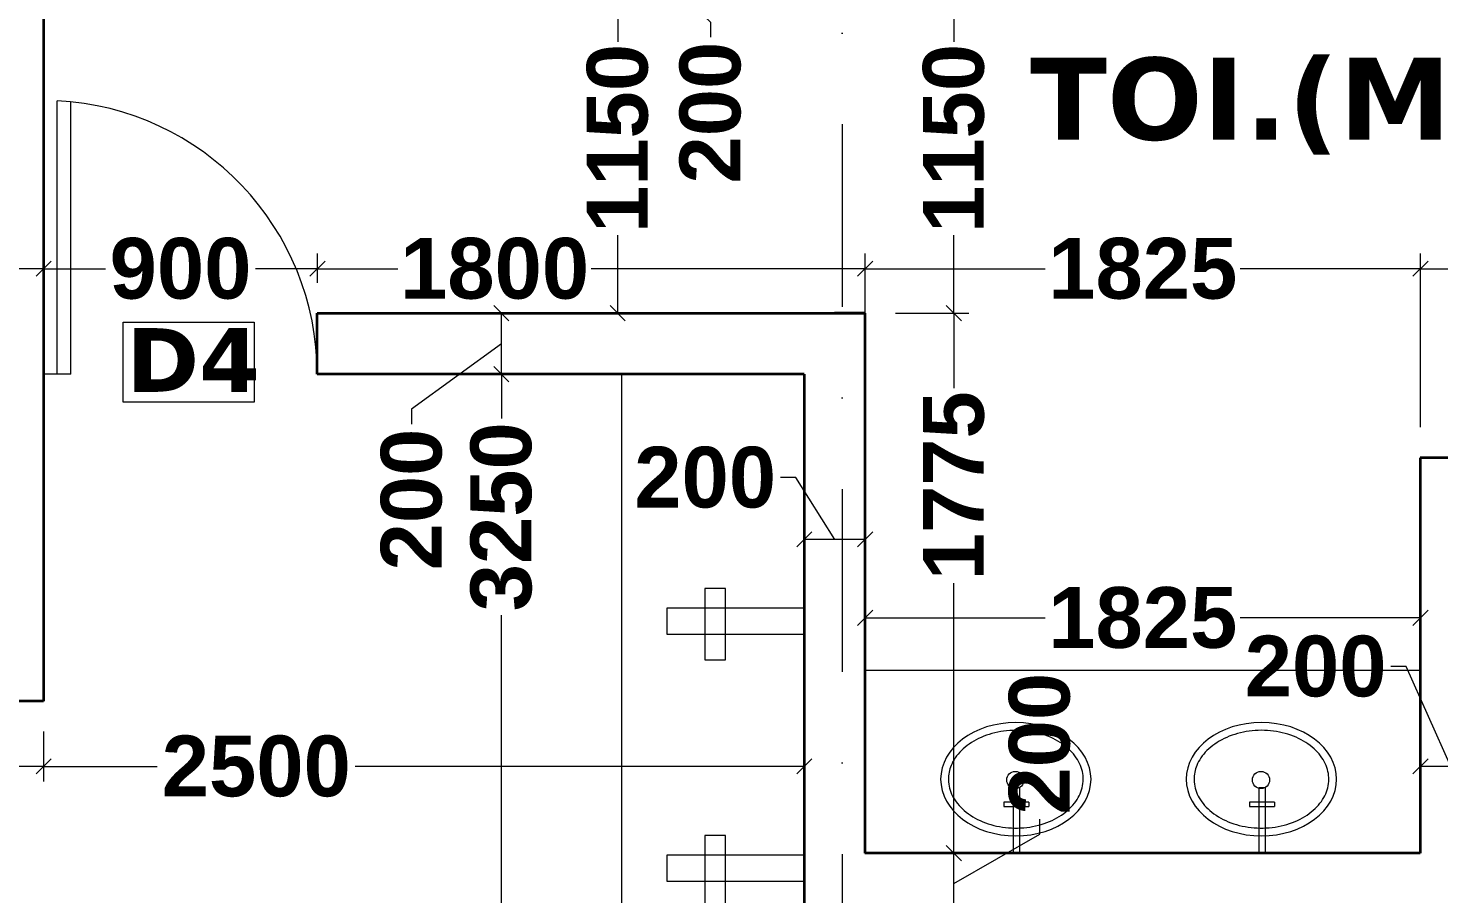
# Model space of a CAD drawing. Header units: millimetres. Extents: x -3092155 to 4513934, y -12317808 to 1850003.
# Drawn here: x -394009 to -389373, y -5566970 to -5564124 of the extents above; entities that cross this region are included whole.
import ezdxf

# ---------------------------------------------------------------- set-up
doc = ezdxf.new("R2010")
doc.units = ezdxf.units.MM
doc.header["$LTSCALE"] = 2
doc.header["$MEASUREMENT"] = 0
doc.header["$PDMODE"] = 34
doc.header["$PDSIZE"] = 500
doc.linetypes.add('DASHDOT', pattern=[1, 0.5, -0.25, 0, -0.25])
for name, color, linetype, lineweight in [('D DIM', 250, 'Continuous', 9), ('D4', 10, 'Continuous', 5), ('DIM', 27, 'Continuous', 5), ('DOOR', 27, 'Continuous', 5), ('FIXTURE', 252, 'Continuous', 0), ('GRID', 251, 'DASHDOT', 5), ('TEXT', 7, 'Continuous', 13), ('WAll', 250, 'Continuous', 35)]:
    doc.layers.add(name, color=color, linetype=linetype, lineweight=lineweight)
doc.layers.add('partation wall', color=7, linetype='Continuous', lineweight=20, true_color=0x525023)
doc.styles.add('COLOUMNN DIM', font='ARIALNB.TTF', dxfattribs={"height": 550})
doc.styles.add('INNER DIM', font='ARIALNB.TTF', dxfattribs={"height": 250})
doc.styles.add('int dim', font='arialbd.ttf', dxfattribs={"height": 200})
doc.styles.add('style2', font='verdana.ttf')
doc.dimstyles.new('external final', dxfattribs={"dimscale": 0, "dimtxt": 250, "dimasz": 100, "dimexe": 50, "dimexo": 50, "dimgap": 50, "dimtad": 0, "dimdec": 0, "dimzin": 0, "dimdsep": 46, "dimtxsty": 'INNER DIM', "dimblk": 'ARCHTICK', "dimcen": 100, "dimdle": 50, "dimclrd": 256, "dimclre": 256, "dimclrt": 256, "dimadec": 0, "dimazin": 0, "dimtfac": 1, "dimtdec": 0, "dimtix": 1, "dimtmove": 1, "dimatfit": 3, "dimfxl": 50, "dimfxlon": 1, "dimtolj": 1, "dimtzin": 0, "dimlwd": -1, "dimlwe": -1, "dimarcsym": 1})
doc.dimstyles.new('lamon', dxfattribs={"dimtxt": 200, "dimasz": 50, "dimexe": 50, "dimexo": 100, "dimgap": 25, "dimtad": 0, "dimdec": 0, "dimzin": 3, "dimdsep": 46, "dimtxsty": 'int dim', "dimblk": 'OBLIQUE', "dimcen": 90, "dimclrd": 256, "dimclre": 256, "dimclrt": 256, "dimadec": 0, "dimazin": 0, "dimtfac": 1, "dimtdec": 0, "dimtofl": 0, "dimtmove": 1, "dimatfit": 3, "dimfxl": 1, "dimfrac": 1, "dimtolj": 1, "dimtzin": 0, "dimlwd": -1, "dimlwe": -1, "dimarcsym": 1})

# ---------------------------------------------------------------- blocks, each defined once
blk = doc.blocks.new('A$C782B46B9')
at = {"layer": 'DOOR', "ltscale": 100}
for p, q in [((998.8, 100), (3.8, 100)), ((998.8, 100), (998.8, 0)), ((998.8, 50), (0, 50))]:
    blk.add_line(p, q, dxfattribs=at)
blk.add_arc((998.8, 0), 1000, 90, 177.134, dxfattribs=at)
blk = doc.blocks.new('_Oblique')
at = {"color": 0, "linetype": 'ByBlock', "lineweight": -2}
blk.add_line((-0.5, -0.5), (0.5, 0.5), dxfattribs=at)
blk = doc.blocks.new('*D668')
at = {"layer": 'Defpoints', "color": 0, "lineweight": 50, "ltscale": 100, "transparency": 16777216}
for p in [(-389433.5, -5564914.7), (-389433.5, -5565536.2), (-388782.4, -5565577)]:
    blk.add_point(p, dxfattribs=at)
at = {"layer": 'DIM', "ltscale": 100, "transparency": 16777216}
for p, q in [((-389433.5, -5565436.2), (-389433.5, -5564864.7)), ((-388782.4, -5565477), (-388782.4, -5564864.7)), ((-389433.5, -5564914.7), (-389337.4, -5564914.7)), ((-388782.4, -5564914.7), (-388878.5, -5564914.7))]:
    blk.add_line(p, q, dxfattribs=at)
at = {"layer": 'DIM', "ltscale": 100, "transparency": 16777216, "xscale": 50, "yscale": 50, "zscale": 50, "rotation": 180}
blk.add_blockref('_Oblique', (-389433.5, -5564914.7), dxfattribs=at)
at = {"layer": 'DIM', "ltscale": 100, "transparency": 16777216, "xscale": 50, "yscale": 50, "zscale": 50}
blk.add_blockref('_Oblique', (-388782.4, -5564914.7), dxfattribs=at)
at = {"layer": 'DIM', "ltscale": 100, "transparency": 16777216, "insert": (-389108, -5564914.7), "char_height": 200, "attachment_point": 5, "style": 'int dim'}
blk.add_mtext('\\A1;651', dxfattribs=at)
blk = doc.blocks.new('*D669')
at = {"layer": 'Defpoints', "color": 0, "lineweight": 50, "ltscale": 100, "transparency": 16777216}
for p in [(-391258.5, -5564914.7), (-389433.5, -5565536.2), (-391258.5, -5565591)]:
    blk.add_point(p, dxfattribs=at)
at = {"layer": 'DIM', "ltscale": 100, "transparency": 16777216}
for p, q in [((-391258.5, -5565491), (-391258.5, -5564864.7)), ((-389433.5, -5565436.2), (-389433.5, -5564864.7)), ((-391258.5, -5564914.7), (-390666.5, -5564914.7)), ((-389433.5, -5564914.7), (-390025.5, -5564914.7))]:
    blk.add_line(p, q, dxfattribs=at)
at = {"layer": 'DIM', "ltscale": 100, "transparency": 16777216, "xscale": 50, "yscale": 50, "zscale": 50, "rotation": 180}
blk.add_blockref('_Oblique', (-391258.5, -5564914.7), dxfattribs=at)
at = {"layer": 'DIM', "ltscale": 100, "transparency": 16777216, "xscale": 50, "yscale": 50, "zscale": 50}
blk.add_blockref('_Oblique', (-389433.5, -5564914.7), dxfattribs=at)
at = {"layer": 'DIM', "ltscale": 100, "transparency": 16777216, "insert": (-390346, -5564914.7), "char_height": 200, "attachment_point": 5, "style": 'int dim'}
blk.add_mtext('\\A1;1825', dxfattribs=at)
blk = doc.blocks.new('*D670')
at = {"layer": 'Defpoints', "color": 0, "lineweight": 50, "ltscale": 100, "transparency": 16777216}
for p in [(-393058.5, -5564914.7), (-393058.5, -5565061.2), (-391258.5, -5565591)]:
    blk.add_point(p, dxfattribs=at)
at = {"layer": 'DIM', "ltscale": 100, "transparency": 16777216}
for p, q in [((-393058.5, -5564961.2), (-393058.5, -5564864.7)), ((-391258.5, -5565491), (-391258.5, -5564864.7)), ((-393058.5, -5564914.7), (-392794.2, -5564914.7)), ((-391258.5, -5564914.7), (-392158.5, -5564914.7))]:
    blk.add_line(p, q, dxfattribs=at)
at = {"layer": 'DIM', "ltscale": 100, "transparency": 16777216, "xscale": 50, "yscale": 50, "zscale": 50, "rotation": 180}
blk.add_blockref('_Oblique', (-393058.5, -5564914.7), dxfattribs=at)
at = {"layer": 'DIM', "ltscale": 100, "transparency": 16777216, "xscale": 50, "yscale": 50, "zscale": 50}
blk.add_blockref('_Oblique', (-391258.5, -5564914.7), dxfattribs=at)
at = {"layer": 'DIM', "ltscale": 100, "transparency": 16777216, "insert": (-392476.4, -5564914.7), "char_height": 200, "attachment_point": 5, "style": 'int dim'}
blk.add_mtext('\\A1;1800', dxfattribs=at)
blk = doc.blocks.new('*D671')
at = {"layer": 'Defpoints', "color": 0, "lineweight": 50, "ltscale": 100, "transparency": 16777216}
for p in [(-393958.5, -5564914.7), (-393058.5, -5565061.2), (-393958.5, -5565261.2)]:
    blk.add_point(p, dxfattribs=at)
at = {"layer": 'DIM', "ltscale": 100, "transparency": 16777216}
for p, q in [((-393958.5, -5565161.2), (-393958.5, -5564864.7)), ((-393058.5, -5564961.2), (-393058.5, -5564864.7)), ((-393958.5, -5564914.7), (-393755.3, -5564914.7)), ((-393058.5, -5564914.7), (-393261.8, -5564914.7))]:
    blk.add_line(p, q, dxfattribs=at)
at = {"layer": 'DIM', "ltscale": 100, "transparency": 16777216, "xscale": 50, "yscale": 50, "zscale": 50, "rotation": 180}
blk.add_blockref('_Oblique', (-393958.5, -5564914.7), dxfattribs=at)
at = {"layer": 'DIM', "ltscale": 100, "transparency": 16777216, "xscale": 50, "yscale": 50, "zscale": 50}
blk.add_blockref('_Oblique', (-393058.5, -5564914.7), dxfattribs=at)
at = {"layer": 'DIM', "ltscale": 100, "transparency": 16777216, "insert": (-393508.5, -5564914.7), "char_height": 200, "attachment_point": 5, "style": 'int dim'}
blk.add_mtext('\\A1;900', dxfattribs=at)
blk = doc.blocks.new('*D672')
at = {"layer": 'Defpoints', "color": 0, "lineweight": 50, "ltscale": 100, "transparency": 16777216}
for p in [(-394158.5, -5564914.7), (-394158.5, -5565252.3), (-393958.5, -5565261.2)]:
    blk.add_point(p, dxfattribs=at)
at = {"layer": 'DIM', "ltscale": 100, "transparency": 16777216}
for p, q in [((-394292, -5564649.9), (-394342, -5564649.9)), ((-394058.5, -5564914.7), (-394292, -5564649.9)), ((-394158.5, -5565152.3), (-394158.5, -5564864.7)), ((-393958.5, -5565161.2), (-393958.5, -5564864.7)), ((-393958.5, -5564914.7), (-394158.5, -5564914.7))]:
    blk.add_line(p, q, dxfattribs=at)
at = {"layer": 'DIM', "ltscale": 100, "transparency": 16777216, "xscale": 50, "yscale": 50, "zscale": 50, "rotation": 180}
blk.add_blockref('_Oblique', (-394158.5, -5564914.7), dxfattribs=at)
at = {"layer": 'DIM', "ltscale": 100, "transparency": 16777216, "xscale": 50, "yscale": 50, "zscale": 50}
blk.add_blockref('_Oblique', (-393958.5, -5564914.7), dxfattribs=at)
at = {"layer": 'DIM', "ltscale": 100, "transparency": 16777216, "insert": (-394589.7, -5564649.9), "char_height": 200, "attachment_point": 5, "style": 'int dim'}
blk.add_mtext('\\A1;200', dxfattribs=at)
blk = doc.blocks.new('*D681')
at = {"layer": 'Defpoints', "color": 0, "lineweight": 50, "ltscale": 100, "transparency": 16777216}
for p in [(-389433.5, -5566551.1), (-389433.5, -5566836.2), (-389233.5, -5566836.2)]:
    blk.add_point(p, dxfattribs=at)
at = {"layer": 'DIM', "ltscale": 100, "transparency": 16777216}
for p, q in [((-389480.3, -5566222.6), (-389530.3, -5566222.6)), ((-389333.5, -5566551.1), (-389480.3, -5566222.6)), ((-389433.5, -5566736.2), (-389433.5, -5566501.1)), ((-389233.5, -5566736.2), (-389233.5, -5566501.1)), ((-389233.5, -5566551.1), (-389433.5, -5566551.1))]:
    blk.add_line(p, q, dxfattribs=at)
at = {"layer": 'DIM', "ltscale": 100, "transparency": 16777216, "xscale": 50, "yscale": 50, "zscale": 50, "rotation": 180}
blk.add_blockref('_Oblique', (-389433.5, -5566551.1), dxfattribs=at)
at = {"layer": 'DIM', "ltscale": 100, "transparency": 16777216, "xscale": 50, "yscale": 50, "zscale": 50}
blk.add_blockref('_Oblique', (-389233.5, -5566551.1), dxfattribs=at)
at = {"layer": 'DIM', "ltscale": 100, "transparency": 16777216, "insert": (-389778, -5566222.6), "char_height": 200, "attachment_point": 5, "style": 'int dim'}
blk.add_mtext('\\A1;200', dxfattribs=at)
blk = doc.blocks.new('*D682')
at = {"layer": 'Defpoints', "color": 0, "lineweight": 50, "ltscale": 100, "transparency": 16777216}
for p in [(-391458.5, -5565804.6), (-391258.5, -5566836.2), (-391458.5, -5566886.2)]:
    blk.add_point(p, dxfattribs=at)
at = {"layer": 'DIM', "ltscale": 100, "transparency": 16777216}
for p, q in [((-391486.6, -5565601.5), (-391536.6, -5565601.5)), ((-391358.5, -5565804.6), (-391486.6, -5565601.5)), ((-391458.5, -5566786.2), (-391458.5, -5565754.6)), ((-391258.5, -5566736.2), (-391258.5, -5565754.6)), ((-391258.5, -5565804.6), (-391458.5, -5565804.6))]:
    blk.add_line(p, q, dxfattribs=at)
at = {"layer": 'DIM', "ltscale": 100, "transparency": 16777216, "xscale": 50, "yscale": 50, "zscale": 50, "rotation": 180}
blk.add_blockref('_Oblique', (-391458.5, -5565804.6), dxfattribs=at)
at = {"layer": 'DIM', "ltscale": 100, "transparency": 16777216, "xscale": 50, "yscale": 50, "zscale": 50}
blk.add_blockref('_Oblique', (-391258.5, -5565804.6), dxfattribs=at)
at = {"layer": 'DIM', "ltscale": 100, "transparency": 16777216, "insert": (-391784.3, -5565601.5), "char_height": 200, "attachment_point": 5, "style": 'int dim'}
blk.add_mtext('\\A1;200', dxfattribs=at)
blk = doc.blocks.new('*D683')
at = {"layer": 'Defpoints', "color": 0, "lineweight": 50, "ltscale": 100, "transparency": 16777216}
for p in [(-393958.5, -5566336.2), (-393958.5, -5566551.1), (-391458.5, -5566886.2)]:
    blk.add_point(p, dxfattribs=at)
at = {"layer": 'DIM', "ltscale": 100, "transparency": 16777216}
for p, q in [((-393958.5, -5566436.2), (-393958.5, -5566601.1)), ((-391458.5, -5566786.2), (-391458.5, -5566501.1)), ((-393958.5, -5566551.1), (-393584.9, -5566551.1)), ((-391458.5, -5566551.1), (-392934.1, -5566551.1))]:
    blk.add_line(p, q, dxfattribs=at)
at = {"layer": 'DIM', "ltscale": 100, "transparency": 16777216, "xscale": 50, "yscale": 50, "zscale": 50, "rotation": 180}
blk.add_blockref('_Oblique', (-393958.5, -5566551.1), dxfattribs=at)
at = {"layer": 'DIM', "ltscale": 100, "transparency": 16777216, "xscale": 50, "yscale": 50, "zscale": 50}
blk.add_blockref('_Oblique', (-391458.5, -5566551.1), dxfattribs=at)
at = {"layer": 'DIM', "ltscale": 100, "transparency": 16777216, "insert": (-393259.5, -5566551.1), "char_height": 200, "attachment_point": 5, "style": 'int dim'}
blk.add_mtext('\\A1;2500', dxfattribs=at)
blk = doc.blocks.new('*D684')
at = {"layer": 'Defpoints', "color": 0, "lineweight": 50, "ltscale": 100, "transparency": 16777216}
for p in [(-397433.5, -5566336.2), (-393958.5, -5566336.2), (-397433.5, -5566551.1)]:
    blk.add_point(p, dxfattribs=at)
at = {"layer": 'DIM', "ltscale": 100, "transparency": 16777216}
for p, q in [((-397433.5, -5566436.2), (-397433.5, -5566601.1)), ((-393958.5, -5566436.2), (-393958.5, -5566601.1)), ((-397433.5, -5566551.1), (-396022.3, -5566551.1)), ((-393958.5, -5566551.1), (-395369.7, -5566551.1))]:
    blk.add_line(p, q, dxfattribs=at)
at = {"layer": 'DIM', "ltscale": 100, "transparency": 16777216, "xscale": 50, "yscale": 50, "zscale": 50, "rotation": 180}
blk.add_blockref('_Oblique', (-397433.5, -5566551.1), dxfattribs=at)
at = {"layer": 'DIM', "ltscale": 100, "transparency": 16777216, "xscale": 50, "yscale": 50, "zscale": 50}
blk.add_blockref('_Oblique', (-393958.5, -5566551.1), dxfattribs=at)
at = {"layer": 'DIM', "ltscale": 100, "transparency": 16777216, "insert": (-395696, -5566551.1), "char_height": 200, "attachment_point": 5, "style": 'int dim'}
blk.add_mtext('\\A1;3475', dxfattribs=at)
blk = doc.blocks.new('*D689')
at = {"layer": 'Defpoints', "color": 0, "lineweight": 50, "ltscale": 100, "transparency": 16777216}
for p in [(-392454.1, -5565261.2), (-391458.5, -5565261.2), (-391458.5, -5568511.2)]:
    blk.add_point(p, dxfattribs=at)
at = {"layer": 'DIM', "ltscale": 100, "transparency": 16777216}
for p, q in [((-391558.5, -5565261.2), (-392504.1, -5565261.2)), ((-392454.1, -5565261.2), (-392454.1, -5565406.7)), ((-392454.1, -5568511.2), (-392454.1, -5566054)), ((-391558.5, -5568511.2), (-392504.1, -5568511.2))]:
    blk.add_line(p, q, dxfattribs=at)
at = {"layer": 'DIM', "ltscale": 100, "transparency": 16777216, "xscale": 50, "yscale": 50, "zscale": 50}
for p, rotation in [((-392454.1, -5565261.2), 90), ((-392454.1, -5568511.2), 270)]:
    blk.add_blockref('_Oblique', p, dxfattribs=dict(at, rotation=rotation))
at = {"layer": 'DIM', "ltscale": 100, "transparency": 16777216, "insert": (-392454.1, -5565730.3), "char_height": 200, "attachment_point": 5, "rotation": 90, "style": 'int dim'}
blk.add_mtext('\\A1;3250', dxfattribs=at)
blk = doc.blocks.new('*D690')
at = {"layer": 'Defpoints', "color": 0, "lineweight": 50, "ltscale": 100, "transparency": 16777216}
for p in [(-392454.1, -5565061.2), (-391358.5, -5565061.2), (-391458.5, -5565261.2)]:
    blk.add_point(p, dxfattribs=at)
at = {"layer": 'DIM', "ltscale": 100, "transparency": 16777216}
for p, q in [((-391458.5, -5565061.2), (-392504.1, -5565061.2)), ((-392454.1, -5565261.2), (-392454.1, -5565061.2)), ((-392454.1, -5565161.2), (-392749, -5565376)), ((-391558.5, -5565261.2), (-392504.1, -5565261.2)), ((-392749, -5565376), (-392749, -5565426))]:
    blk.add_line(p, q, dxfattribs=at)
at = {"layer": 'DIM', "ltscale": 100, "transparency": 16777216, "xscale": 50, "yscale": 50, "zscale": 50}
for p, rotation in [((-392454.1, -5565061.2), 90), ((-392454.1, -5565261.2), 270)]:
    blk.add_blockref('_Oblique', p, dxfattribs=dict(at, rotation=rotation))
at = {"layer": 'DIM', "ltscale": 100, "transparency": 16777216, "insert": (-392749, -5565673.7), "char_height": 200, "attachment_point": 5, "rotation": 90, "style": 'int dim'}
blk.add_mtext('\\A1;200', dxfattribs=at)
blk = doc.blocks.new('*D691')
at = {"layer": 'Defpoints', "color": 0, "lineweight": 50, "ltscale": 100, "transparency": 16777216}
for p in [(-392071.8, -5563911.2), (-391633.5, -5563911.2), (-391358.5, -5565061.2)]:
    blk.add_point(p, dxfattribs=at)
at = {"layer": 'DIM', "ltscale": 100, "transparency": 16777216}
for p, q in [((-391733.5, -5563911.2), (-392121.8, -5563911.2)), ((-392071.8, -5563911.2), (-392071.8, -5564168.4)), ((-392071.8, -5565061.2), (-392071.8, -5564804)), ((-391458.5, -5565061.2), (-392121.8, -5565061.2))]:
    blk.add_line(p, q, dxfattribs=at)
at = {"layer": 'DIM', "ltscale": 100, "transparency": 16777216, "xscale": 50, "yscale": 50, "zscale": 50}
for p, rotation in [((-392071.8, -5563911.2), 90), ((-392071.8, -5565061.2), 270)]:
    blk.add_blockref('_Oblique', p, dxfattribs=dict(at, rotation=rotation))
at = {"layer": 'DIM', "ltscale": 100, "transparency": 16777216, "insert": (-392071.8, -5564486.2), "char_height": 200, "attachment_point": 5, "rotation": 90, "style": 'int dim'}
blk.add_mtext('\\A1;1150', dxfattribs=at)
blk = doc.blocks.new('*D692')
at = {"layer": 'Defpoints', "color": 0, "lineweight": 50, "ltscale": 100, "transparency": 16777216}
for p in [(-392071.8, -5563711.2), (-391633.5, -5563711.2), (-391633.5, -5563911.2)]:
    blk.add_point(p, dxfattribs=at)
at = {"layer": 'DIM', "ltscale": 100, "transparency": 16777216}
for p, q in [((-391733.5, -5563711.2), (-392121.8, -5563711.2)), ((-392071.8, -5563911.2), (-392071.8, -5563711.2)), ((-392071.8, -5563811.2), (-391767, -5564103.7)), ((-391733.5, -5563911.2), (-392121.8, -5563911.2)), ((-391767, -5564103.7), (-391767, -5564153.7))]:
    blk.add_line(p, q, dxfattribs=at)
at = {"layer": 'DIM', "ltscale": 100, "transparency": 16777216, "xscale": 50, "yscale": 50, "zscale": 50}
for p, rotation in [((-392071.8, -5563711.2), 90), ((-392071.8, -5563911.2), 270)]:
    blk.add_blockref('_Oblique', p, dxfattribs=dict(at, rotation=rotation))
at = {"layer": 'DIM', "ltscale": 100, "transparency": 16777216, "insert": (-391767, -5564401.4), "char_height": 200, "attachment_point": 5, "rotation": 90, "style": 'int dim'}
blk.add_mtext('\\A1;200', dxfattribs=at)
blk = doc.blocks.new('*D714')
at = {"layer": 'Defpoints', "color": 0, "lineweight": 50, "ltscale": 100, "transparency": 16777216}
for p in [(-391258.5, -5566836.2), (-390967.2, -5566836.2), (-391258.5, -5567036.2)]:
    blk.add_point(p, dxfattribs=at)
at = {"layer": 'DIM', "ltscale": 100, "transparency": 16777216}
for p, q in [((-390684.9, -5566774.3), (-390684.9, -5566724.3)), ((-390967.2, -5566936.2), (-390684.9, -5566774.3)), ((-391158.5, -5566836.2), (-390917.2, -5566836.2)), ((-390967.2, -5567036.2), (-390967.2, -5566836.2)), ((-391158.5, -5567036.2), (-390917.2, -5567036.2))]:
    blk.add_line(p, q, dxfattribs=at)
at = {"layer": 'DIM', "ltscale": 100, "transparency": 16777216, "xscale": 50, "yscale": 50, "zscale": 50}
for p, rotation in [((-390967.2, -5566836.2), 90), ((-390967.2, -5567036.2), 270)]:
    blk.add_blockref('_Oblique', p, dxfattribs=dict(at, rotation=rotation))
at = {"layer": 'DIM', "ltscale": 100, "transparency": 16777216, "insert": (-390684.9, -5566476.6), "char_height": 200, "attachment_point": 5, "rotation": 90, "style": 'int dim'}
blk.add_mtext('\\A1;200', dxfattribs=at)
blk = doc.blocks.new('*D715')
at = {"layer": 'Defpoints', "color": 0, "lineweight": 50, "ltscale": 100, "transparency": 16777216}
for p in [(-391258.5, -5565061.2), (-390967.2, -5565061.2), (-391258.5, -5566836.2)]:
    blk.add_point(p, dxfattribs=at)
at = {"layer": 'DIM', "ltscale": 100, "transparency": 16777216}
for p, q in [((-391158.5, -5565061.2), (-390917.2, -5565061.2)), ((-390967.2, -5565061.2), (-390967.2, -5565307.7)), ((-390967.2, -5566836.2), (-390967.2, -5565948.7)), ((-391158.5, -5566836.2), (-390917.2, -5566836.2))]:
    blk.add_line(p, q, dxfattribs=at)
at = {"layer": 'DIM', "ltscale": 100, "transparency": 16777216, "xscale": 50, "yscale": 50, "zscale": 50}
for p, rotation in [((-390967.2, -5565061.2), 90), ((-390967.2, -5566836.2), 270)]:
    blk.add_blockref('_Oblique', p, dxfattribs=dict(at, rotation=rotation))
at = {"layer": 'DIM', "ltscale": 100, "transparency": 16777216, "insert": (-390967.2, -5565628.2), "char_height": 200, "attachment_point": 5, "rotation": 90, "style": 'int dim'}
blk.add_mtext('\\A1;1775', dxfattribs=at)
blk = doc.blocks.new('*D716')
at = {"layer": 'Defpoints', "color": 0, "lineweight": 50, "ltscale": 100, "transparency": 16777216}
for p in [(-391033.1, -5563911.2), (-390967.2, -5563911.2), (-391258.5, -5565061.2)]:
    blk.add_point(p, dxfattribs=at)
at = {"layer": 'DIM', "ltscale": 100, "transparency": 16777216}
for p, q in [((-390967.2, -5563911.2), (-390967.2, -5564168.4)), ((-390933.1, -5563911.2), (-390917.2, -5563911.2)), ((-390967.2, -5565061.2), (-390967.2, -5564804)), ((-391158.5, -5565061.2), (-390917.2, -5565061.2))]:
    blk.add_line(p, q, dxfattribs=at)
at = {"layer": 'DIM', "ltscale": 100, "transparency": 16777216, "xscale": 50, "yscale": 50, "zscale": 50}
for p, rotation in [((-390967.2, -5563911.2), 90), ((-390967.2, -5565061.2), 270)]:
    blk.add_blockref('_Oblique', p, dxfattribs=dict(at, rotation=rotation))
at = {"layer": 'DIM', "ltscale": 100, "transparency": 16777216, "insert": (-390967.2, -5564486.2), "char_height": 200, "attachment_point": 5, "rotation": 90, "style": 'int dim'}
blk.add_mtext('\\A1;1150', dxfattribs=at)
blk = doc.blocks.new('basin')
at = {"layer": 'FIXTURE', "ltscale": 100}
for p, q in [((-2211834.4, -6265039.4), (-2211834.4, -6264957.5)), ((-2211834.4, -6265039.4), (-2211834.4, -6264957.5)), ((-2211820.8, -6264957.5), (-2211834.4, -6264957.5)), ((-2211820.8, -6264957.5), (-2211820.8, -6265039.4)), ((-2211820.8, -6264957.5), (-2211820.8, -6265039.4)), ((-2211987.9, -6264987.1), (-2211773, -6264987.1)), ((-2211987.9, -6264987.1), (-2211773, -6264987.1)), ((-2211987.9, -6265009.1), (-2211987.9, -6264987.1)), ((-2211773, -6265009.1), (-2211987.9, -6265009.1)), ((-2211773, -6265009.1), (-2211987.9, -6265009.1)), ((-2211773, -6264987.1), (-2211773, -6265009.1)), ((-2211773, -6264987.1), (-2211773, -6265009.1)), ((-2211820.8, -6265039.4), (-2211834.4, -6265039.4)), ((-2211820.8, -6265039.4), (-2211834.4, -6265039.4))]:
    blk.add_line(p, q, dxfattribs=at)
blk.add_ellipse((-2211744.9, -6265000.5), major_axis=(0, -247.1), ratio=0.753978, dxfattribs=at)
blk.add_ellipse((-2211744.9, -6265000.5), major_axis=(0, -247.1), ratio=0.753978, dxfattribs=at)
at = {"layer": 'FIXTURE', "ltscale": 100, "extrusion": (0, 0, -1)}
blk.add_ellipse((-2211747.5, -6265002.1), major_axis=(20, -20), ratio=1, start_param=5.497787, end_param=11.780972, dxfattribs=at)
at = {"layer": 'FIXTURE', "ltscale": 100}
blk.add_open_spline([(-2211744.9, -6265222), (-2211729.8, -6265222), (-2211714.7, -6265219.1), (-2211682.6, -6265206), (-2211665.8, -6265194.7), (-2211635.4, -6265164.2), (-2211621.9, -6265145), (-2211600.6, -6265101), (-2211592.7, -6265076.2), (-2211584, -6265024.3), (-2211583, -6264997.2), (-2211588.3, -6264944.4), (-2211594.4, -6264918.7), (-2211612.8, -6264872), (-2211625.1, -6264851.1), (-2211653.6, -6264816.8), (-2211669.8, -6264803.3), (-2211703.9, -6264784.9), (-2211721.7, -6264779.9), (-2211757.4, -6264778.3), (-2211775.3, -6264781.6), (-2211810, -6264796.6), (-2211826.7, -6264808.4), (-2211856.7, -6264839.7), (-2211870, -6264859.3), (-2211890.7, -6264903.9), (-2211898.2, -6264928.9), (-2211906.2, -6264981), (-2211906.8, -6265008.1), (-2211900.8, -6265060.8), (-2211894.2, -6265086.3), (-2211875.2, -6265132.5), (-2211862.7, -6265153), (-2211833.8, -6265186.6), (-2211817.4, -6265199.6), (-2211783.1, -6265217.1), (-2211765.3, -6265221.6), (-2211746.6, -6265222), (-2211745.8, -6265222), (-2211744.9, -6265222)], degree=3, knots=[0, 0, 0, 0, 0.297002, 0.297002, 0.648161, 0.648161, 0.99932, 0.99932, 1.350478, 1.350478, 1.701637, 1.701637, 2.052795, 2.052795, 2.403954, 2.403954, 2.755113, 2.755113, 3.106271, 3.106271, 3.45743, 3.45743, 3.808588, 3.808588, 4.159747, 4.159747, 4.510906, 4.510906, 4.862064, 4.862064, 5.213223, 5.213223, 5.564381, 5.564381, 5.91554, 5.91554, 6.266699, 6.266699, 6.283185, 6.283185, 6.283185, 6.283185], dxfattribs=at)
blk.add_open_spline([(-2211744.9, -6265222), (-2211729.8, -6265222), (-2211714.7, -6265219.1), (-2211682.6, -6265206), (-2211665.8, -6265194.7), (-2211635.4, -6265164.2), (-2211621.9, -6265145), (-2211600.6, -6265101), (-2211592.7, -6265076.2), (-2211584, -6265024.3), (-2211583, -6264997.2), (-2211588.3, -6264944.4), (-2211594.4, -6264918.7), (-2211612.8, -6264872), (-2211625.1, -6264851.1), (-2211653.6, -6264816.8), (-2211669.8, -6264803.3), (-2211703.9, -6264784.9), (-2211721.7, -6264779.9), (-2211757.4, -6264778.3), (-2211775.3, -6264781.6), (-2211810, -6264796.6), (-2211826.7, -6264808.4), (-2211856.7, -6264839.7), (-2211870, -6264859.3), (-2211890.7, -6264903.9), (-2211898.2, -6264928.9), (-2211906.2, -6264981), (-2211906.8, -6265008.1), (-2211900.8, -6265060.8), (-2211894.2, -6265086.3), (-2211875.2, -6265132.5), (-2211862.7, -6265153), (-2211833.8, -6265186.6), (-2211817.4, -6265199.6), (-2211783.1, -6265217.1), (-2211765.3, -6265221.6), (-2211746.6, -6265222), (-2211745.8, -6265222), (-2211744.9, -6265222)], degree=3, knots=[0, 0, 0, 0, 0.297002, 0.297002, 0.648161, 0.648161, 0.99932, 0.99932, 1.350478, 1.350478, 1.701637, 1.701637, 2.052795, 2.052795, 2.403954, 2.403954, 2.755113, 2.755113, 3.106271, 3.106271, 3.45743, 3.45743, 3.808588, 3.808588, 4.159747, 4.159747, 4.510906, 4.510906, 4.862064, 4.862064, 5.213223, 5.213223, 5.564381, 5.564381, 5.91554, 5.91554, 6.266699, 6.266699, 6.283185, 6.283185, 6.283185, 6.283185], dxfattribs=at)
blk = doc.blocks.new('*D962')
at = {"layer": 'Defpoints', "color": 0, "lineweight": 50, "ltscale": 100, "transparency": 16777216}
for p in [(-391258.5, -5566062.9), (-391258.5, -5566236.2), (-389433.5, -5566236.2)]:
    blk.add_point(p, dxfattribs=at)
at = {"layer": 'DIM', "ltscale": 100, "transparency": 16777216}
for p, q in [((-391258.5, -5566136.2), (-391258.5, -5566012.9)), ((-389433.5, -5566136.2), (-389433.5, -5566012.9)), ((-391258.5, -5566062.9), (-390666.5, -5566062.9)), ((-389433.5, -5566062.9), (-390025.5, -5566062.9))]:
    blk.add_line(p, q, dxfattribs=at)
at = {"layer": 'DIM', "ltscale": 100, "transparency": 16777216, "xscale": 50, "yscale": 50, "zscale": 50, "rotation": 180}
blk.add_blockref('_Oblique', (-391258.5, -5566062.9), dxfattribs=at)
at = {"layer": 'DIM', "ltscale": 100, "transparency": 16777216, "xscale": 50, "yscale": 50, "zscale": 50}
blk.add_blockref('_Oblique', (-389433.5, -5566062.9), dxfattribs=at)
at = {"layer": 'DIM', "ltscale": 100, "transparency": 16777216, "insert": (-390346, -5566062.9), "char_height": 200, "attachment_point": 5, "style": 'int dim'}
blk.add_mtext('\\A1;1825', dxfattribs=at)
blk = doc.blocks.new('_ArchTick')
at = {"color": 0, "linetype": 'ByBlock', "const_width": 0.15}
blk.add_lwpolyline([(-0.5, -0.5), (0.5, 0.5)], dxfattribs=at)
blk = doc.blocks.new('*D1043')
at = {"layer": 'D DIM', "ltscale": 100, "transparency": 16777216}
for p, q in [((-371304.6, -5563836.2), (-371304.6, -5565380.5)), ((-371354.6, -5563886.2), (-371254.6, -5563886.2)), ((-371304.6, -5568385.5), (-371304.6, -5566841.2)), ((-371254.6, -5568335.5), (-371354.6, -5568335.5))]:
    blk.add_line(p, q, dxfattribs=at)
at = {"layer": 'Defpoints', "color": 0, "lineweight": 50, "ltscale": 100, "transparency": 16777216}
for p in [(-456692.5, -5563886.2), (-371304.6, -5563886.2), (-369359.9, -5568335.5)]:
    blk.add_point(p, dxfattribs=at)
at = {"layer": 'D DIM', "ltscale": 100, "transparency": 16777216, "xscale": 100, "yscale": 100, "zscale": 100}
for p, rotation in [((-371304.6, -5563886.2), 90), ((-371304.6, -5568335.5), 270)]:
    blk.add_blockref('_ArchTick', p, dxfattribs=dict(at, rotation=rotation))
at = {"layer": 'D DIM', "ltscale": 100, "transparency": 16777216, "insert": (-371304.6, -5566110.8), "char_height": 550, "attachment_point": 5, "rotation": 90, "style": 'COLOUMNN DIM'}
blk.add_mtext('\\A1;4449', dxfattribs=at)

msp = doc.modelspace()

# ---------------------------------------------------------------- linework, layer by layer
at = {"layer": 'D4', "ltscale": 0.1}
msp.add_lwpolyline([(-393696.7, -5565090.7), (-393266.7, -5565090.7), (-393266.7, -5565353), (-393696.7, -5565353)], close=True, dxfattribs=at)
at = {"layer": 'FIXTURE', "ltscale": 100}
for points in [[(-391717.4, -5566200.5), (-391717.4, -5565966), (-391785.4, -5565966), (-391785.4, -5566200.5)], [(-391717.4, -5567013), (-391717.4, -5566778.5), (-391785.4, -5566778.5), (-391785.4, -5567013)]]:
    msp.add_lwpolyline(points, close=True, dxfattribs=at)
for points in [[(-391458.9, -5566031), (-391910.4, -5566031), (-391910.4, -5566116.5), (-391458.9, -5566116.5)], [(-391458.9, -5566843.5), (-391910.4, -5566843.5), (-391910.4, -5566929), (-391458.9, -5566929)]]:
    msp.add_lwpolyline(points, dxfattribs=at)
at = {"layer": 'GRID', "color": 5, "ltscale": 600}
msp.add_line((-391333.9, -5499634.4), (-391333.9, -5584428.2), dxfattribs=at)
at = {"layer": 'partation wall', "ltscale": 100}
msp.add_line((-389433.5, -5566236.2), (-391258.5, -5566236.2), dxfattribs=at)
at = {"layer": 'WAll', "ltscale": 100}
for p, q in [((-393959.3, -5563911.2), (-393959.3, -5566336.2)), ((-393959.3, -5563911.2), (-393959.3, -5566336.2)), ((-393059.3, -5565261.2), (-393059.3, -5565061.2)), ((-393059.3, -5565061.2), (-391259.3, -5565061.2)), ((-391259.3, -5565061.2), (-391359.3, -5565061.2)), ((-391259.3, -5565061.2), (-391259.3, -5566836.2)), ((-391459.3, -5565261.2), (-393059.3, -5565261.2)), ((-391459.3, -5565261.2), (-391459.3, -5568511.2)), ((-388784.3, -5565536.2), (-389434.3, -5565536.2)), ((-389434.3, -5565536.2), (-389434.3, -5566836.2)), ((-393959.3, -5566336.2), (-396434.3, -5566336.2)), ((-389434.3, -5566836.2), (-391259.3, -5566836.2))]:
    msp.add_line(p, q, dxfattribs=at)
at = {"layer": 'WAll', "lineweight": 0, "ltscale": 100}
msp.add_line((-392058.9, -5565261.2), (-392058.9, -5568511.2), dxfattribs=at)

# ---------------------------------------------------------------- block references
at = {"layer": 'DOOR', "ltscale": 100, "xscale": 0.9000000001396983, "yscale": 0.9000000001396983, "zscale": 0.9000000001082197, "rotation": 270}
msp.add_blockref('A$C782B46B9', (-393959.3, -5564362.3), dxfattribs=at)
at = {"layer": 'FIXTURE', "ltscale": 100, "xscale": -1, "rotation": 270}
for p in [(5874237.2, -3354848.3), (5875044.4, -3354848.3)]:
    msp.add_blockref('basin', p, dxfattribs=at)

# ---------------------------------------------------------------- texts
at = {"layer": 'D4', "ltscale": 0.1, "insert": (-393466.6, -5565214.9), "char_height": 210, "attachment_point": 5, "style": 'style2'}
msp.add_mtext('\\pt2310;{\\fVerdana|b1|i0|c0|p34;D4}', dxfattribs=at)
at = {"layer": 'TEXT', "ltscale": 0.1, "insert": (-389939.8, -5564379.9), "char_height": 270, "attachment_point": 5, "style": 'style2'}
msp.add_mtext('\\pt2970;{\\fVerdana|b1|i0|c0|p34;TOI.(M)}', dxfattribs=at)

# ---------------------------------------------------------------- dimensions: what is measured, and where the dimension line sits
at = {"layer": 'D DIM', "ltscale": 100}
dim = msp.add_linear_dim(base=(-371304.6, -5563886.2), p1=(-369359.9, -5568335.5), p2=(-456692.5, -5563886.2), angle=90, dimstyle='external final', override={"dimscale": 1, "dimtxsty": 'COLOUMNN DIM'}, dxfattribs=at)
dim.commit()
dim.dimension.update_dxf_attribs({"geometry": '*D1043', "text_midpoint": (-371304.6, -5566110.8)})
at = {"layer": 'DIM', "ltscale": 100}
for base, p1, p2, angle, picture, middle in [((-392071.8, -5563711.2), (-391633.5, -5563911.2), (-391633.5, -5563711.2), 90, '*D692', (-391767, -5564178.7)), ((-394158.5, -5564914.7), (-393958.5, -5565261.2), (-394158.5, -5565252.3), 180, '*D672', (-394367, -5564649.9)), ((-393058.5, -5564914.7), (-391258.5, -5565591), (-393058.5, -5565061.2), 180, '*D670', (-392476.4, -5564914.7)), ((-392454.1, -5565061.2), (-391458.5, -5565261.2), (-391358.5, -5565061.2), 90, '*D690', (-392749, -5565451)), ((-390967.2, -5565061.2), (-391258.5, -5566836.2), (-391258.5, -5565061.2), 90, '*D715', (-390967.2, -5565628.2)), ((-392454.1, -5565261.2), (-391458.5, -5568511.2), (-391458.5, -5565261.2), 90, '*D689', (-392454.1, -5565730.3)), ((-391458.5, -5565804.6), (-391258.5, -5566836.2), (-391458.5, -5566886.2), 180, '*D682', (-391561.6, -5565601.5)), ((-389433.5, -5566551.1), (-389233.5, -5566836.2), (-389433.5, -5566836.2), 180, '*D681', (-389555.3, -5566222.6)), ((-390967.2, -5566836.2), (-391258.5, -5567036.2), (-391258.5, -5566836.2), 90, '*D714', (-390684.9, -5566699.3)), ((-393958.5, -5566551.1), (-391458.5, -5566886.2), (-393958.5, -5566336.2), 180, '*D683', (-393259.5, -5566551.1))]:
    dim = msp.add_linear_dim(base=base, p1=p1, p2=p2, angle=angle, dimstyle='lamon', dxfattribs=at)
    dim.commit()
    dim.dimension.update_dxf_attribs({"geometry": picture, "text_midpoint": middle, "dimtype": 160})
for base, p1, p2, angle, picture, middle in [((-392071.8, -5563911.2), (-391358.5, -5565061.2), (-391633.5, -5563911.2), 90, '*D691', (-392071.8, -5564486.2)), ((-390967.2, -5563911.2), (-391258.5, -5565061.2), (-391033.1, -5563911.2), 90, '*D716', (-390967.2, -5564486.2)), ((-393958.5, -5564914.7), (-393058.5, -5565061.2), (-393958.5, -5565261.2), 180, '*D671', (-393508.5, -5564914.7)), ((-391258.5, -5564914.7), (-389433.5, -5565536.2), (-391258.5, -5565591), 180, '*D669', (-390346, -5564914.7)), ((-389433.5, -5564914.7), (-388782.4, -5565577), (-389433.5, -5565536.2), 180, '*D668', (-389108, -5564914.7)), ((-397433.5, -5566551.1), (-393958.5, -5566336.2), (-397433.5, -5566336.2), 180, '*D684', (-395696, -5566551.1))]:
    dim = msp.add_linear_dim(base=base, p1=p1, p2=p2, angle=angle, dimstyle='lamon', dxfattribs=at)
    dim.commit()
    dim.dimension.update_dxf_attribs({"geometry": picture, "text_midpoint": middle})
dim = msp.add_linear_dim(base=(-391258.5, -5566062.9), p1=(-389433.5, -5566236.2), p2=(-391258.5, -5566236.2), dimstyle='lamon', dxfattribs=at)
dim.commit()
dim.dimension.update_dxf_attribs({"geometry": '*D962', "text_midpoint": (-390346, -5566062.9)})

doc.saveas('drawing.dxf')
